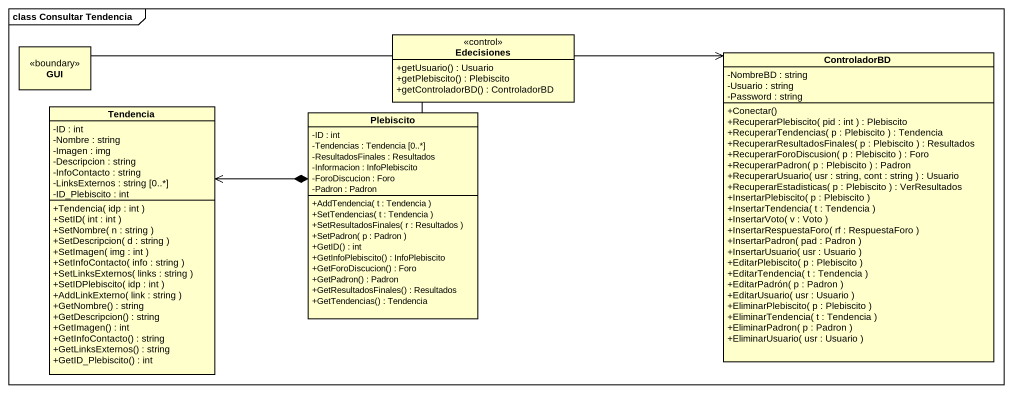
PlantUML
@startuml
mainframe class Consultar Tendencia
hide circle
hide empty members
skinparam classAttributeIconSize 0
class GUI <<boundary>>
class Edecisiones <<control>> {
  +getUsuario() : Usuario
  +getPlebiscito() : Plebiscito
  +getControladorBD() : ControladorBD
}
class ControladorBD {
  -NombreBD : string
  -Usuario : string
  -Password : string
  +Conectar()
  +RecuperarPlebiscito( pid : int ) : Plebiscito
  +RecuperarTendencias( p : Plebiscito ) : Tendencia
  +RecuperarResultadosFinales( p : Plebiscito ) : Resultados
  +RecuperarForoDiscusion( p : Plebiscito ) : Foro
  +RecuperarPadron( p : Plebiscito ) : Padron
  +RecuperarUsuario( usr : string, cont : string ) : Usuario
  +RecuperarEstadisticas( p : Plebiscito ) : VerResultados
  +InsertarPlebiscito( p : Plebiscito )
  +InsertarTendencia( t : Tendencia )
  +InsertarVoto( v : Voto )
  +InsertarRespuestaForo( rf : RespuestaForo )
  +InsertarPadron( pad : Padron )
  +InsertarUsuario( usr : Usuario )
  +EditarPlebiscito( p : Plebiscito )
  +EditarTendencia( t : Tendencia )
  +EditarPadrón( p : Padron )
  +EditarUsuario( usr : Usuario )
  +EliminarPlebiscito( p : Plebiscito )
  +EliminarTendencia( t : Tendencia )
  +EliminarPadron( p : Padron )
  +EliminarUsuario( usr : Usuario )
}
class Tendencia {
  -ID : int
  -Nombre : string
  -Imagen : img
  -Descripcion : string
  -InfoContacto : string
  -LinksExternos : string [0..*]
  -ID_Plebiscito : int
  +Tendencia( idp : int )
  +SetID( int : int )
  +SetNombre( n : string )
  +SetDescripcion( d : string )
  +SetImagen( img : int )
  +SetInfoContacto( info : string )
  +SetLinksExternos( links : string )
  +SetIDPlebiscito( idp : int )
  +AddLinkExterno( link : string )
  +GetNombre() : string
  +GetDescripcion() : string
  +GetImagen() : int
  +GetInfoContacto() : string
  +GetLinksExternos() : string
  +GetID_Plebiscito() : int
}
class Plebiscito {
  -ID : int
  -Tendencias : Tendencia [0..*]
  -ResultadosFinales : Resultados
  -Informacion : InfoPlebiscito
  -ForoDiscucion : Foro
  -Padron : Padron
  +AddTendencia( t : Tendencia )
  +SetTendencias( t : Tendencia )
  +SetResultadosFinales( r : Resultados )
  +SetPadron( p : Padron )
  +GetID() : int
  +GetInfoPlebiscito() : InfoPlebiscito
  +GetForoDiscucion() : Foro
  +GetPadron() : Padron
  +GetResultadosFinales() : Resultados
  +GetTendencias() : Tendencia
}
GUI -right- Edecisiones
Edecisiones -right-> ControladorBD
Edecisiones -- Plebiscito
Plebiscito *-left-> Tendencia
@enduml
